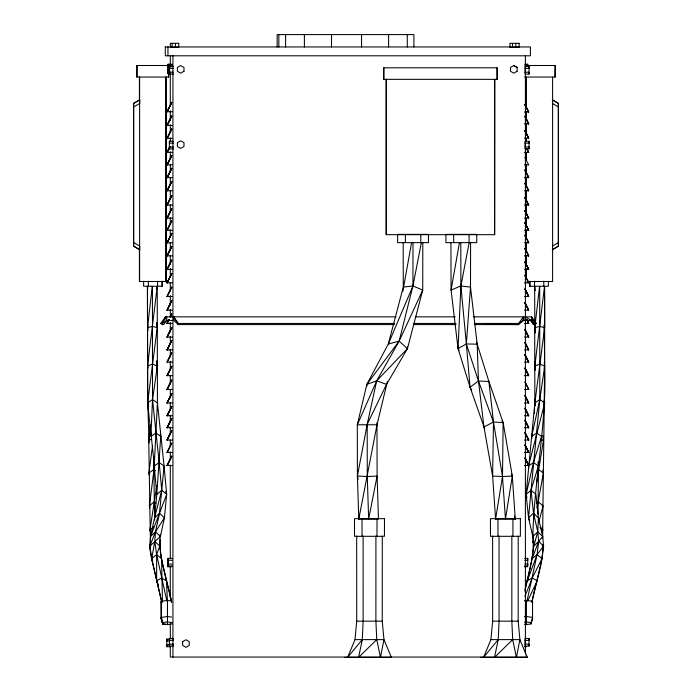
<?xml version="1.0" encoding="UTF-8"?>
<svg xmlns="http://www.w3.org/2000/svg" width="692" height="692" viewBox="0 0 692 692"><rect width="100%" height="100%" fill="white"/><g stroke="black" fill="none" stroke-linecap="round" stroke-linejoin="round"><path stroke-width="1.04" d="M133.703 242.572L139.723 246.058L139.715 249.648L133.694 246.17L133.694 103.367L139.715 99.89L139.723 103.48L133.703 106.966M137.025 77.054L137.025 65.506M139.403 249.215L139.403 281.497L166.141 281.497L166.141 77.054M139.403 100.729L139.403 77.054M139.611 281.497L139.611 77.054M165.924 281.497L165.924 77.054M160.717 323.458L162.369 324.591L163.615 324.591L166.763 320.422L166.763 316.85L161.963 323.458L160.717 323.458L165.492 316.85L173.355 316.85M172.17 622.566L167.473 621.9L167.455 600.448L161.314 601.322L161.297 603.078M167.801 65.697L167.801 73.309L169.774 73.3M171.824 566.713L167.871 566.722L167.871 559.11L167.879 561.013M169.851 72.574L167.871 72.582L167.871 64.97L167.793 67.6M167.948 55.801L167.948 46.952M168.095 69.953L168.104 71.856L168.104 64.235L172.057 64.252M170.163 72.98L168.182 72.98L168.104 64.235M168.511 77.054L168.511 72.859M168.736 72.859L168.736 77.054L136.8 77.054L136.8 65.506L168.736 65.506M169.393 644.157L173.346 644.148L173.337 646.051L169.384 646.06L169.384 638.448L173.337 638.457L173.346 640.351L169.393 640.351L169.384 638.448M170.31 646.267L170.31 657.063L525.401 657.063M170.31 638.707L170.31 623.596M170.31 597.689L170.31 566.385M170.31 558.833L170.31 464.92M170.31 459.523L170.31 451.962M170.31 446.565L170.31 440.086M170.31 434.688L170.31 427.137M170.31 422.821L170.31 415.261M170.31 409.863L170.31 402.312M170.31 397.995L170.31 389.354M170.31 383.956L170.31 375.323M170.31 369.926L170.31 361.293M170.31 356.968L170.31 349.417M170.31 344.019L170.31 336.459M170.31 332.143L170.31 322.429M170.31 317.031L170.31 309.471M170.31 305.155L170.31 295.441M170.31 291.124L170.31 282.492M170.31 277.094L170.31 268.453M170.31 264.136L170.31 255.504M170.31 250.106L170.31 242.546M170.31 237.148L170.31 229.597M170.31 224.199L170.31 217.72M170.31 212.323L170.31 204.771M170.31 199.374L170.31 190.732M170.31 185.335L170.31 177.783M170.31 172.386L170.31 164.826M170.31 159.428L170.31 151.877M170.31 141.082L170.31 137.838M170.31 132.44L170.31 124.889M170.31 120.572L170.31 110.858M170.31 106.533L170.31 74.156M170.31 64.442L170.31 55.801M172.931 657.063L172.931 55.801M394.414 324.591L178.346 324.591L173.701 320.422L173.701 316.85L395.962 316.85M175.465 47.29L175.465 43.337M177.394 142.664L177.394 146.479L180.69 148.382L183.986 146.479L183.986 142.664L180.681 140.779L177.394 142.673M183.986 71.276L183.986 67.461L180.681 65.576L177.394 67.47L177.394 71.276L180.69 73.179L183.968 71.267M277.155 46.987L277.155 34.6L413.894 34.6L413.894 46.987M278.841 46.987L278.841 34.6M285.597 46.987L285.597 34.6M304.393 46.987L304.393 34.6M331.503 46.987L331.503 34.6M361.553 46.987L361.553 34.6M375.92 536.049L375.894 621.157L376.759 639.616L380.479 657.4L383.965 639.616L382.252 621.157L382.295 536.049M376.993 536.309L377.019 518.663M383.844 79.346L383.844 67.799M386.162 79.346L386.162 234.674L494.702 234.674L494.702 79.346L494.555 234.674M386.3 234.674L386.3 79.346M388.601 46.987L388.601 34.6M407.277 46.987L407.277 34.6M412.994 242.373L412.942 285.96L399.154 341.087L376.682 380.842L357.314 424.776L357.401 476.07L358.776 519.121L378.463 519.121L377.097 476.07L376.984 422.665M497.012 67.799L497.176 79.346L497.176 67.799L383.688 67.799L383.688 79.346L497.176 79.346M511.846 536.049L511.829 621.157L512.686 639.616L516.414 657.4L519.891 639.616L518.178 621.157L518.221 536.049M512.919 536.309L512.945 518.663M515.817 47.29L515.817 43.337M517.114 71.276L517.114 67.461L513.819 65.558L510.523 67.461L510.523 71.276L513.819 73.179L517.097 71.267M474.357 324.591L518.654 324.591L523.282 320.422L523.282 316.85L473.639 316.85M525.072 644.148L525.064 638.457L529.017 638.448L529.017 646.06L525.064 646.051L525.072 644.148L529.025 644.157L529.017 646.06M525.02 320.422L525.02 316.85L531.612 320.422L534.734 324.591L536.387 323.458L531.612 316.85L524.692 316.85M525.081 146.964L525.072 141.272L529.025 141.263L529.025 148.875L525.072 148.867L525.081 146.964L529.034 146.972L529.025 148.875M525.081 72.202L525.072 66.51L529.025 66.501L529.025 74.113L525.072 74.105L525.081 72.202L529.034 72.21L529.025 74.113M525.401 653.819L525.401 55.801M525.868 276.117L525.868 268.582M525.868 263.202L525.868 255.668M525.868 249.215L525.868 242.762M525.868 236.301L525.868 229.848M525.868 223.386L525.868 218.015M525.868 212.634L525.868 204.019M525.868 198.639L525.868 191.113M525.868 184.652L525.868 177.126M525.868 171.746L525.868 164.212M525.868 158.831L525.868 152.378M525.868 141.618L525.868 138.391M525.868 131.93L525.868 123.323M525.868 117.943L525.868 111.49M525.868 105.028L525.868 77.054M526.076 278.262L526.076 268.582M526.076 264.275L526.076 255.668M526.076 251.369L526.076 242.762M526.076 238.455L526.076 229.848M526.076 225.54L526.076 218.015M526.076 213.707L526.076 204.019M526.076 200.792L526.076 191.113M526.076 185.733L526.076 177.126M526.076 172.818L526.076 164.212M526.076 159.904L526.076 152.378M526.076 141.618L526.076 138.391M526.076 133.011L526.076 123.323M526.076 119.015L526.076 111.49M526.076 107.182L526.076 77.054M526.275 624.582L531.119 623.916L531.136 622.566L526.439 621.9L526.43 600.448L524.38 600.734M533.489 324.591L531.612 320.422L531.612 316.85L534.734 324.591L533.489 324.591L530.34 320.422M530.98 623.916L532.529 619.141L532.555 601.322L526.43 600.448M552.605 77.054L552.605 281.497L527.14 281.497M554.984 77.054L555.2 65.506L555.2 77.054L524.545 77.054M552.441 249.648L558.444 246.17L558.453 242.572L558.444 103.367L552.441 99.89M139.715 99.89L133.556 103.367L133.547 106.966L133.556 246.17L139.715 249.648M148.339 286.237L148.347 281.255M405.374 242.641L405.4 234.363M422.812 242.598L422.726 290.086L407.415 348.69L386.508 384.38L367.184 424.36L357.401 476.07L358.205 479.149M453.641 242.641L453.667 234.363M470.586 242.477L470.499 287.093L466.356 343.967L470.076 387.278L484.729 428.945M534.527 286.237L534.544 281.255M552.285 99.89L558.306 103.367L558.306 246.17L552.285 249.648M167.801 73.309L167.879 70.679M170.786 646.7L166.833 646.709L166.833 639.097L169.791 639.105M173.355 74.105L169.402 74.113L169.393 68.404L169.402 66.501L173.355 66.51M173.355 148.867L169.402 148.875L169.393 143.166L169.402 141.263L173.355 141.272M172.057 565.987L168.104 565.995L168.095 560.286L168.104 558.383L172.057 558.392M173.683 320.422L173.701 316.85L178.346 323.458L178.346 324.591L173.701 316.85M523.264 320.422L523.282 316.85L518.663 323.458L518.654 324.591L486.32 324.202M527.728 64.235L527.719 66.147L527.728 64.235L524.77 64.252M529.025 66.501L529.017 68.404L525.081 68.404M529.025 141.263L529.017 143.166L525.081 143.175M524.77 565.987L527.728 565.995L527.736 564.092L527.728 558.383L524.77 558.392M529.017 638.448L529.008 640.351L525.072 640.351M143.702 281.255L143.573 286.237L162.239 286.237L162.205 281.255M529.795 281.255L529.761 286.237L548.427 286.237L548.298 281.255M529.864 286.237L529.899 281.255M162.611 623.916L161.201 617.394L162.611 623.916L167.308 624.582M172.152 623.916L167.447 624.582L162.741 623.916L161.322 619.141L161.34 617.394L167.473 616.52L171.547 617.1M162.741 623.916L161.34 617.394M532.537 603.078L532.555 601.322M532.529 619.141L532.546 617.394L526.439 616.52L524.398 616.806M538.488 462.083L538.013 514.121M535.21 369.303L534.812 366.129L544.492 286.462C545.322 370.497 543.332 454.471 542.632 538.488M501.977 420.797L503.136 422.578L502.496 476.52L505.454 519.069L515.272 519.121L512.314 476.07L503.136 422.578L488.898 381.491L476.546 342.116M532.866 534.336C534.76 552.865 529.527 570.917 525.211 588.927M534.397 413.453L534.561 408.193M534.631 406.092L535.262 398.73M376.759 639.616L358.586 657.4L362.279 639.616L363.136 621.157L363.11 536.049M471.684 390.02L470.076 387.278L458.043 348.569L460.889 285.96L460.803 242.373M512.686 639.616L494.512 657.4L498.214 639.616L499.062 621.157L499.044 536.049M161.859 602.144L151.695 558.626L149.879 546.109L150.562 536.525L154.567 517.875L156.807 494.425L154.23 465.976L157.439 402.934L157.24 286.471L147.534 366.129L147.803 368.248M160.163 434.334L160.726 436.401L156.807 494.425L161.746 490.239L164.082 465.976L157.439 402.934L152.525 399.526L152.422 286.436M160.276 534.371C158.226 557.484 167.144 579.766 171.711 602.144M524.847 590.959L532.131 558.626L533.757 546.109L532.84 536.525L528.558 517.875L526.102 494.425L534.864 402.934L544.63 327.653L544.613 286.471M544.241 362.937L544.665 366.129C546.983 423.253 534.138 479.582 532.84 536.525L537.762 531.767L538.411 517.875L535.954 494.425L531.032 490.239L539.803 399.526L544.665 366.129L544.258 324.487M161.47 601.123L151.557 558.626L149.74 547.701L150.423 542.649L148.763 440.795L150.155 424.923M529.709 520.799L528.558 517.875L531.032 490.239L538.35 465.976L538.073 461.789M362.279 639.616L347.592 657.4L355.013 639.616L356.717 621.157L356.683 536.049M498.214 639.616L483.518 657.4L490.939 639.616L492.652 621.157L492.609 536.049M156.677 360.809L157.387 366.129L152.525 399.526L159.16 462.559L164.082 465.976L166.66 494.425L164.419 517.875L160.414 536.525L149.879 546.109L150.666 548.055M387.451 381.318L377.01 424.776L357.314 424.776L366.821 384.38L376.682 380.842L407.415 348.69L407.631 346.562M402.839 291.323L411.645 242.235M147.768 324.479L147.785 330.863M147.759 329.79L147.5 327.653L152.301 286.41M535.046 324.479L534.674 327.653L535.323 332.999M535.297 331.926L534.778 327.653L539.578 286.41M156.738 289.619L157.11 286.462M149.783 507.945L149.394 505.878L154.662 464.453M147.69 363.983L147.681 368.248M535.227 361.838L534.7 366.129L535.219 370.367M147.716 400.832L149.057 442.889M154.714 468.077L147.586 402.934L157.257 327.653L156.755 323.432M149.178 475.127L148.867 473.008L152.56 445.76M544.241 329.79L544.284 325.543M536.637 482.402L543.384 440.795L542.822 435.571M156.66 370.307L157.274 366.129L156.703 361.873M544.241 368.213L544.552 366.129M156.773 485.758L149.905 530.176L150.545 532.209M511.552 474.081L512.314 476.07L505.454 519.069L495.584 519.121L492.626 476.07L493.483 422.051L488.898 381.491L478.466 380.998L470.076 387.278M495.584 519.121L502.496 476.52L493.483 422.051L478.466 380.998L466.356 343.967L460.889 285.96L469.185 242.468M459.479 242.356L451.063 290.086L458.043 348.569L459.116 350.437M544.215 405.028L544.284 400.832M537.001 508.014L543.41 473.008L542.883 469.92M377.01 424.776L358.776 519.121M421.385 242.468L412.942 285.96L388.29 344.036L366.821 384.38L366.838 386.534M151.972 556.506L151.557 558.626L152.742 561.619M531.819 438.529L531.707 436.401L539.803 399.526L539.699 286.436M527.053 600.846L537.061 554.603L538.687 541.386L537.762 531.767L533.489 513.213L531.032 490.239L526.102 494.425L526.923 497.548M526.102 494.425L533.428 462.559L541.559 436.401L536.646 432.993L531.707 436.401M531.854 602.144C535.435 583.114 543.22 564.084 542.917 544.673M531.992 602.144L541.983 558.626L543.609 546.109L542.692 536.525L538.411 517.875L533.489 513.213L528.558 517.875M528.662 468.077L528.498 465.976L544.716 402.934L544.267 399.786M154.653 520.003L154.567 517.875L161.746 490.239L159.16 462.559L154.23 465.976M403.289 287.093L388.29 344.036L399.154 341.087L422.726 290.086L412.942 285.96L403.289 287.093L403.159 242.477M538.705 522.417L543.082 505.878L538.16 501.683L536.516 503.084M531.136 622.566L532.546 617.394M533.61 539.622L532.702 542.649L534.103 541.274M527.174 580.796L528.299 577.768M166.66 494.425L150.562 536.525L155.492 531.767L164.419 517.875L159.497 513.213L161.746 490.239L166.66 494.425L165.76 491.424M149.879 546.109L155.492 531.767L159.497 513.213L154.567 517.875M524.891 596.461L532.252 578.028L541.983 558.626L537.061 554.603L532.131 558.626L538.687 541.386L542.692 536.525L537.762 531.767L533.757 546.109L538.687 541.386L543.609 546.109L537.061 554.603L527.313 580.796L532.252 578.028L537.165 580.796L527.693 601.063M164.713 318.787L165.492 316.85M171.555 102.39L166.988 111.732L172.273 111.732M167.135 111.732L171.702 102.39L167.083 111.732M171.555 116.031L166.988 125.382L172.273 125.382M167.135 125.382L171.702 116.031L167.083 125.382M171.555 129.032L166.988 138.383L172.273 138.383M167.135 138.383L171.702 129.032L167.083 138.383M169.722 146.765L166.988 152.37L172.273 152.37M167.135 152.37L169.877 146.765L167.083 152.37M171.555 155.484L166.988 164.834L172.273 164.834M167.135 164.834L171.702 155.484L167.083 164.834M171.555 168.286L166.988 177.628L172.273 177.628M167.135 177.628L171.702 168.286L167.083 177.628M171.555 181.408L166.988 190.758L172.273 190.758M167.135 190.758L171.702 181.408L167.083 190.758M171.555 195.75L166.988 205.091L172.273 205.091M167.135 205.091L171.702 195.75L167.083 205.091M171.555 208.802L166.988 218.153L172.273 218.153M167.135 218.153L171.702 208.802L167.083 218.153M171.555 220.956L166.988 230.306L172.273 230.306M167.135 230.306L171.702 220.956L167.083 230.306M171.815 233.472L166.988 242.823L171.555 233.472M167.135 242.823L171.702 233.472L167.083 242.823M171.555 246.516L166.988 255.867L172.273 255.867M167.135 255.867L171.702 246.516L167.083 255.867M171.815 260.149L166.988 269.491L171.555 260.149M167.135 269.491L171.702 260.149L167.083 269.491M171.555 273.487L166.988 282.838L172.273 282.838M167.135 282.838L171.702 273.487L167.083 282.838M171.555 287.163L166.988 296.513L172.273 296.513M167.135 296.513L171.702 287.163M171.555 300.83L166.988 310.18L172.273 310.18M167.135 310.18L171.702 300.83L167.083 310.18M169.064 319.669L166.988 323.406L168.355 320.604M170.18 316.867L171.555 314.064M167.135 323.406L168.96 319.669M171.555 327.731L166.988 337.082L172.273 337.082M167.135 337.082L171.702 327.731L167.083 337.082M171.555 340.559L166.988 349.901L172.273 349.901M167.135 349.901L171.702 340.559L167.083 349.901M171.555 366.302L166.988 375.644L172.273 375.644M167.135 375.644L171.702 366.302L167.083 375.644M171.555 380.107L166.988 389.449L172.273 389.449M167.135 389.449L171.702 380.107L167.083 389.449M171.555 393.636L166.988 402.986L172.273 402.986M167.135 402.986L171.702 393.636L167.083 402.986M171.555 406.394L166.988 415.745L172.273 415.745M167.135 415.745L171.702 406.394L167.083 415.745M171.555 418.383L166.988 427.734L172.273 427.734M167.135 427.734L171.702 418.383L167.083 427.734M171.555 430.709L166.988 440.051L172.273 440.051M167.135 440.051L171.702 430.709L167.083 440.051M171.555 456.201L166.988 465.552L172.273 465.552M167.135 465.552L171.702 456.201L167.083 465.552M167.239 111.732L171.815 102.39M167.239 125.382L171.815 116.031M167.239 138.383L171.815 129.032M167.239 152.37L169.981 146.765M167.239 164.834L171.815 155.484M167.239 177.628L171.815 168.286M167.239 190.758L171.815 181.408M167.239 205.091L171.815 195.75M167.239 218.153L171.815 208.802M167.239 230.306L171.815 220.956M167.239 255.867L171.815 246.516M167.239 282.838L171.815 273.487M167.083 296.513L171.815 287.163M167.239 310.18L171.815 300.83M167.083 323.406L168.917 319.669M170.44 316.867L171.815 314.064M167.239 337.082L171.815 327.731M167.239 349.901L171.815 340.559M167.083 362.132L171.659 352.782L166.988 362.132L172.273 362.132M167.239 362.132L171.815 352.782M167.239 375.644L171.815 366.302M167.239 389.449L171.815 380.107M167.239 402.986L171.815 393.636M167.239 415.745L171.815 406.394M167.239 427.734L171.815 418.383M167.239 440.051L171.815 430.709M167.083 452.456L171.659 443.105L166.988 452.456L172.273 452.456M167.239 452.456L171.815 443.105M167.239 465.552L171.815 456.201M150.761 545.91L149.74 547.701L150.579 549.569M541.654 531.871L542.805 530.176L542.104 527.157M366.821 384.38L399.154 341.087L407.415 348.69M149.905 530.176L153.425 526.846M149.394 505.878L154.325 501.683L153.762 456.711M148.529 407.147L147.586 402.934L152.525 399.526L150.873 436.401L155.812 432.993L160.726 436.401M148.763 440.795L151.228 439.083M148.867 473.008L153.806 469.6L155.44 470.733M534.726 402.934L535.011 406.109L534.864 402.934L539.803 399.526L544.716 402.934M528.498 465.976L533.428 462.559L538.35 465.976M523.282 320.422L518.663 323.458L474.366 323.458M166.763 320.422L161.963 323.458L163.615 324.591M552.45 246.058L558.453 242.572M158.312 584.74L156.634 580.796L161.573 578.028L166.487 580.796L167.395 600.794M458.043 348.569L466.356 343.967L477.186 344.158L478.466 380.998L483.976 426.964L492.626 476.07L502.496 476.52L512.314 476.07M483.976 426.964L493.483 422.051L503.136 422.578M147.534 366.129L152.474 364.009L157.387 366.129M534.812 366.129L539.751 364.009L544.665 366.129M517.114 67.461L513.81 65.576M147.5 327.653L152.439 326.442L157.352 327.653L156.738 322.377M534.778 327.653L539.717 326.442L544.63 327.653M162.758 622.566L167.473 621.9M524.553 622.169L526.439 621.9M524.847 65.377L527.814 65.368M168.191 71.077L170.171 71.077M173.363 72.202L169.41 72.21L169.402 74.113M173.363 146.964L169.41 146.972L169.402 148.875M524.778 560.286L527.736 560.286L527.728 558.383M172.066 564.084L168.113 564.092L168.104 565.995M169.799 644.806L166.833 644.806L166.833 646.709M527.494 65.506L555.2 65.506M524.475 112.043L528.757 112.043L525.107 104.57M524.475 123.842L528.757 123.842L525.107 116.36M524.475 138.132L528.757 138.132L525.107 130.65M524.475 152.37L528.757 152.37L526.785 148.633L528.653 152.37M528.653 164.834L524.847 157.361M524.475 164.834L528.757 164.834M524.475 177.628L528.757 177.628L525.107 170.154M524.475 190.758L528.757 190.758L525.107 183.276M524.475 205.091L528.757 205.091L525.107 197.618M524.475 218.153L528.757 218.153L525.107 210.671M524.475 230.306L528.757 230.306L525.107 222.824M166.988 242.823L172.273 242.823M524.475 242.823L528.757 242.823L525.107 235.349M524.475 255.867L528.757 255.867L525.107 248.385M166.988 269.491L172.273 269.491M524.475 269.491L528.757 269.491L525.107 262.017M524.475 282.838L528.757 282.838L525.107 275.364M524.475 296.513L528.757 296.513L525.107 289.031M524.475 310.18L528.757 310.18L525.107 302.698M415.373 316.85L455.31 316.85M166.435 320.422L173.355 320.422M524.692 320.422L531.612 320.422M166.988 323.406L172.273 323.406M524.475 323.406L528.757 323.406L526.932 319.669M178.346 323.458L394.423 323.458M413.868 323.458L456.002 323.458M535.141 323.458L536.387 323.458M413.859 324.591L455.993 324.591M524.475 337.082L528.757 337.082L525.107 329.6M524.475 349.901L528.757 349.901L525.107 342.428M524.475 362.132L528.757 362.132L525.107 354.65M524.475 375.644L528.757 375.644L525.107 368.17M525.107 381.975L528.757 389.449L524.994 381.975M524.597 389.449L528.757 389.449M524.475 402.986L528.757 402.986L525.107 395.513M524.475 415.745L528.757 415.745L525.107 408.263M524.475 427.734L528.757 427.734L525.107 420.252M525.107 432.578L528.757 440.051L524.847 432.578M524.475 440.051L528.757 440.051M525.107 444.973L528.757 452.456L524.847 444.973M524.475 452.456L528.757 452.456M524.475 465.552L528.757 465.552L525.107 458.069M356.717 621.157L382.252 621.157M492.652 621.157L518.178 621.157M355.013 639.616L383.965 639.616L391.387 657.4L344.512 657.4M490.939 639.616L519.891 639.616L527.313 657.4L480.438 657.4M170.171 67.28L168.191 67.271L168.182 65.368L172.135 65.377M173.363 68.404L169.41 68.404L169.402 66.501M173.363 143.175L169.41 143.166L169.402 141.263M172.066 560.286L168.113 560.286L168.104 558.383M524.778 564.084L527.736 564.092L527.728 565.995M169.799 641.008L166.833 641L166.833 639.097M166.833 65.697L168.805 65.697M524.536 566.713L527.503 566.722M524.475 646.709L526.456 646.709M357.401 476.07L367.27 476.52L377.097 476.07L368.646 519.069L367.27 476.52L367.184 424.36L376.682 380.842L386.508 384.38M524.536 624.314L526.413 624.582L526.404 621.84M167.455 600.448L171.547 601.028M552.45 103.48L558.453 106.966M540.928 439.083L543.384 440.795M538.497 469.6L543.41 473.008M155.968 503.084L154.325 501.683L154.653 517.227M539.985 527.512L542.805 530.176M160.414 536.525L155.492 531.767L154.809 541.386L151.695 558.626L156.634 554.603L159.731 546.109L154.809 541.386L156.634 554.603L166.824 600.846M525.981 655.782L527.313 657.4M165.5 578.979L166.487 580.796M524.847 104.57L528.506 112.043M524.847 116.36L528.506 123.842M524.847 130.65L528.048 137.189M527.131 149.567L528.506 152.37M524.847 170.154L528.048 176.694M524.847 183.276L528.048 189.824M524.847 197.618L528.506 205.091M524.847 210.671L528.506 218.153M524.847 222.824L528.506 230.306M524.847 235.349L528.653 242.823L524.96 235.349M524.847 248.385L528.506 255.867M524.847 262.017L528.506 269.491M524.847 275.364L528.653 282.838L524.96 275.364M524.847 289.031L528.506 296.513M524.847 302.698L528.506 310.18M527.131 320.604L528.506 323.406M524.847 329.6L528.506 337.082M524.847 342.428L528.048 348.967M524.847 354.65L528.506 362.132M524.847 368.17L528.506 375.644M524.847 395.504L528.506 402.986M524.847 408.263L528.506 415.745M524.847 420.252L528.506 427.734M524.847 458.069L528.506 465.552M157.335 582.768L156.496 580.796L156.496 577.647M514.364 516.016L515.272 519.121M171.573 602.144L161.634 559.629M159.921 549.69L160.146 539.526M160.25 551.671L161.409 558.626M147.768 405.054L147.387 286.471M477.186 344.158L470.499 287.093L460.889 285.96L451.063 290.086L450.933 242.598M534.778 286.471L535.262 290.709M147.742 288.59L147.5 286.471L147.586 402.934M162.482 602.057L161.547 558.626L156.634 554.603L156.634 580.796M157.413 406.092L157.56 410.295M162.101 281.255L162.136 286.237M168.173 71.077L168.182 72.98M169.376 644.157L169.384 646.06M167.862 564.819L167.871 566.722M543.791 281.255L543.808 286.237M512.521 43.337L512.521 47.29M469.055 234.363L469.081 242.641M420.779 234.363L420.805 242.641M172.161 43.337L172.161 47.29M161.322 619.141L161.175 601.322L161.184 619.141M157.603 281.255L157.612 286.237M534.657 286.471L534.778 322.377M534.674 324.487L534.864 402.934M497.955 518.663L497.972 536.309M362.02 518.663L362.046 536.309M167.438 621.84L167.447 624.582M165.302 46.952L165.302 55.801L530.409 55.801L530.409 46.952L165.302 46.952M182.645 641.64L182.645 645.446L185.949 647.349L189.245 645.446L189.245 641.64L185.932 639.745L182.645 641.64M178.752 43.337L178.735 47.29L170.327 47.29L170.31 43.337L178.752 43.337M384.484 518.663L384.432 536.309L354.538 536.309L354.494 518.663L384.484 518.663M519.112 43.337L519.095 47.29L509.935 47.29L509.926 43.337L519.112 43.337M520.41 518.663L520.358 536.309L490.472 536.309L490.42 518.663L520.41 518.663M397.675 234.363L397.623 242.641L428.486 242.641L428.443 234.363L397.675 234.363M445.942 234.363L445.89 242.641L476.762 242.641L476.71 234.363L445.942 234.363M171.702 314.064L170.327 316.867L171.659 314.064M528.653 112.043L524.994 104.57L528.61 112.043M528.653 123.842L524.994 116.36L528.61 123.842M528.653 138.132L524.994 130.65L528.61 138.132M528.653 177.628L524.994 170.154L528.61 177.628M528.653 190.758L524.994 183.276L528.61 190.758M528.653 205.091L524.994 197.618L528.61 205.091M528.653 218.153L524.994 210.671L528.61 218.153M528.653 230.306L524.994 222.824L528.61 230.306M528.653 255.867L524.994 248.385L528.61 255.867M528.653 269.491L524.994 262.017L528.61 269.491M528.653 296.513L524.994 289.031L528.61 296.513M528.653 310.18L524.994 302.698L528.61 310.18M528.653 323.406L526.828 319.669L528.61 323.406M528.653 337.082L524.994 329.6L528.61 337.082M528.653 349.901L524.994 342.428L528.61 349.901M528.653 362.132L524.994 354.65L528.61 362.132M528.653 375.644L524.994 368.17L528.61 375.644M528.653 402.986L524.994 395.513L528.61 402.986M528.653 415.745L524.994 408.263L528.61 415.745M528.653 427.734L524.994 420.252L528.61 427.734M528.653 440.051L524.994 432.578L528.61 440.051M528.653 452.456L524.994 444.973L528.61 452.456M528.653 465.552L524.994 458.069L528.61 465.552"/></g></svg>
